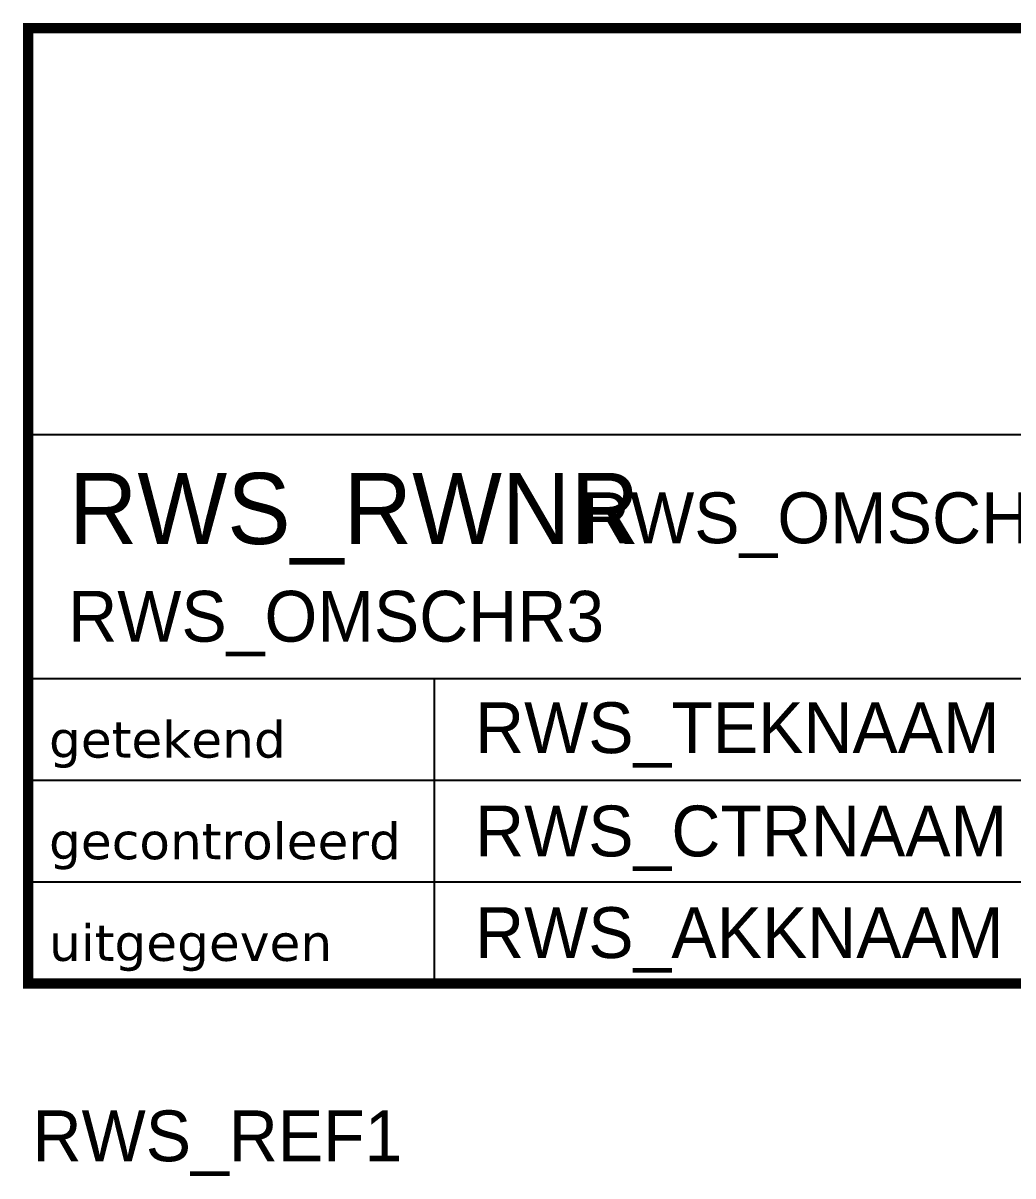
# Model space of a CAD drawing. Extents: x -180 to 14, y -9 to 47.
# Drawn here: x -180.2 to -131.5, y -9.5 to 47.2 of the extents above; entities that cross this region are included whole.
import ezdxf

# ---------------------------------------------------------------- set-up
doc = ezdxf.new("R2010")
doc.units = 0
doc.header["$MEASUREMENT"] = 0
for name, color, linetype in [('TO-XX-STEMPEL', 7, 'CONTINUOUS'), ('TO-XX-T18_1', 7, 'CONTINUOUS'), ('TO-XX-T25_1', 7, 'CONTINUOUS'), ('TO-XX-T35_1', 7, 'CONTINUOUS')]:
    doc.layers.add(name, color=color, linetype=linetype)
doc.styles.add('RIJKSHUISSTIJL', font='verdana.TTF', dxfattribs={"height": 1.8})
doc.styles.add('RTW_ISO', font='iso-rtw.shx')

msp = doc.modelspace()

# ---------------------------------------------------------------- linework, layer by layer
at = {"layer": 'TO-XX-STEMPEL'}
for p, q in [((-180, 27), (0, 27)), ((-180, 15), (-37.5, 15)), ((-160, 0), (-160, 15)), ((-180, 10), (-100, 10)), ((-180, 5), (0, 5))]:
    msp.add_line(p, q, dxfattribs=at)
at = {"layer": 'TO-XX-STEMPEL', "const_width": 0.5}
msp.add_lwpolyline([(0, 0), (0, 47), (-180, 47), (-180, 0), (0, 0)], dxfattribs=at)

# ---------------------------------------------------------------- texts
at = {"layer": 'TO-XX-T18_1', "style": 'RIJKSHUISSTIJL'}
for s, p in [('getekend', (-178.973, 11.111)), ('gecontroleerd', (-178.973, 6.111)), ('uitgegeven', (-178.973, 1.111))]:
    msp.add_text(s, height=1.8, dxfattribs=at).set_placement(p)
at = {"layer": 'TO-XX-T25_1', "style": 'RTW_ISO', "flags": 8}
for tag, p, s in [('RWS_OMSCHR2', (-152.784, 21.656), ''), ('RWS_OMSCHR3', (-178.025, 16.814), ''), ('RWS_TEKNAAM', (-158, 11.33), ''), ('RWS_CTRNAAM', (-158, 6.25), ''), ('RWS_AKKNAAM', (-158, 1.25), ''), ('RWS_REF1', (-179.781, -8.75), ' ')]:
    msp.add_attdef(tag, p, s, height=2.5, dxfattribs=at)
at = {"layer": 'TO-XX-T35_1', "style": 'RTW_ISO', "flags": 8}
msp.add_attdef('RWS_RWNR', (-178, 21.617), '', height=3.5, dxfattribs=at)

doc.saveas('drawing.dxf')
